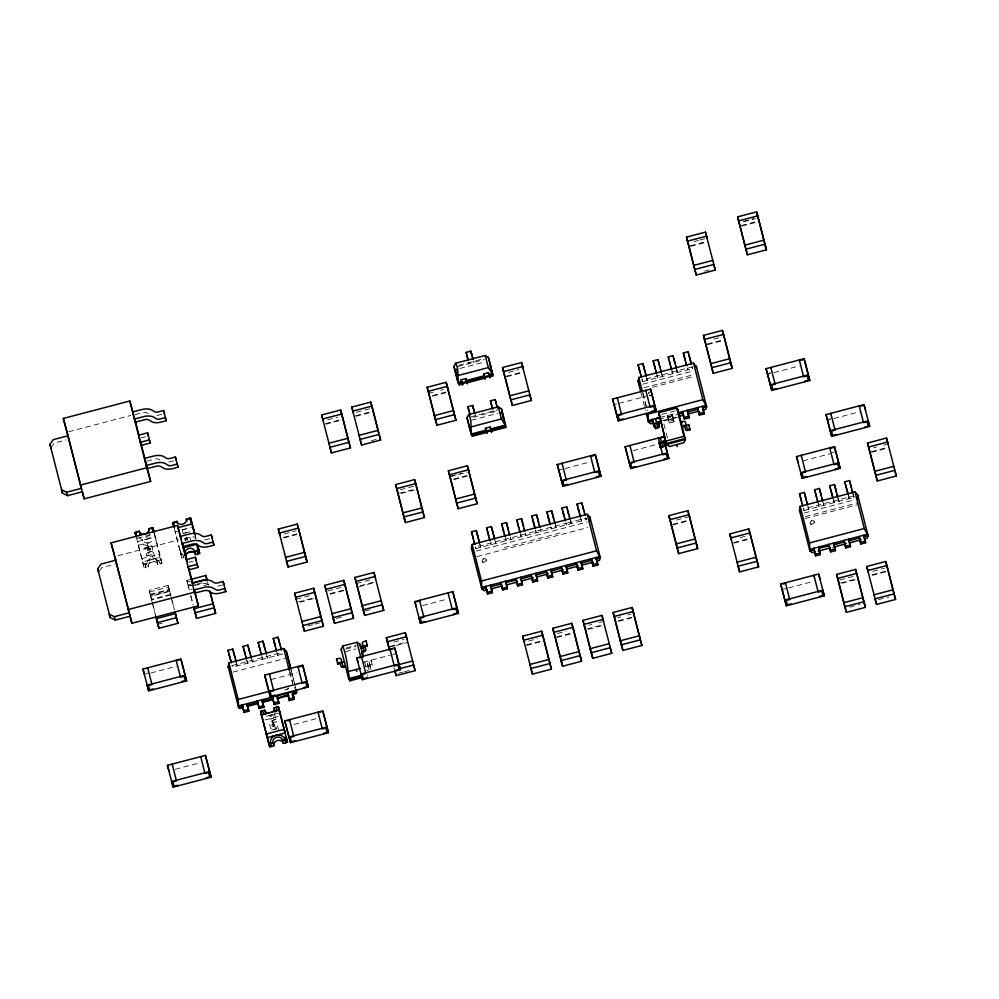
<?xml version="1.0" encoding="UTF-8"?>
<svg xmlns="http://www.w3.org/2000/svg" width="999" height="999" viewBox="0 0 999 999"><rect width="100%" height="100%" fill="white"/><g stroke="black" fill="none" stroke-linecap="round" stroke-linejoin="round"><path stroke-width="0.75" stroke-dasharray="5 3.75" d="M367.719 676.123L367.882 674.587M50.924 447.764L54.221 443.069L66.046 439.972M99.475 571.041L101.96 567.519L115.26 564.035M186.264 539.448L187.1 539.423M272.752 714.41L271.029 715.072A7.368 6.256 -15.8 0 1 269.131 715.359M368.331 670.204L366.845 670.616M367.332 667.182L367.657 667.082A3.072 1.623 -14.3 0 0 369.83 665.072L368.956 661.887L371.291 661.126L371.029 660.202L372.315 665.172L370.005 665.858L370.866 669.118A3.072 1.623 -14.3 0 1 370.841 669.342M743.581 221.303L753.808 218.619M743.668 221.691L755.356 218.631M741.508 225.487L756.118 221.653M741.683 226.111L756.293 222.278M693.993 241.571L698.376 240.422M699.837 240.035L705.681 238.499M690.384 245.754L704.994 241.92M690.559 246.366L705.169 242.545M68.681 431.73L130.719 415.459M135.077 414.647L142.545 412.687A4.883 2.572 -14.3 0 1 147.153 412.949L149.738 414.523M704.632 271.129L709.015 269.98M161.738 414.335L159.041 415.047A9.84 5.182 -14.3 0 1 154.658 415.634M140.996 437.899L145.467 436.725M458.953 365.209L483.966 358.641M457.817 366.508L484.228 359.578M459.815 368.506L484.415 362.05M146.903 461.151L154.37 459.19A4.883 2.572 -14.3 0 1 158.978 459.453L161.576 461.026M327.684 419.805L337.912 417.132M356.368 412.287L370.979 408.454M428.833 393.281L433.216 392.132M440.522 390.222L443.444 389.448M508.591 372.365L518.818 369.68M173.564 460.839L170.866 461.55A9.84 5.182 -14.3 0 1 168.207 462.05M325.537 423.613L341.608 419.393M355.681 415.696L370.292 411.875M432.53 395.554L445.679 392.095M506.443 376.161L522.514 371.953M325.711 424.225L340.322 420.404M355.856 416.321L370.467 412.487M432.704 396.166L447.315 392.345M506.618 376.785L522.689 372.565M713.873 339.073L721.178 337.163M707.329 344.018L723.401 339.81M707.504 344.643L723.576 340.434M371.391 440.696L377.235 439.16M470.616 416.933L497.914 409.777M473.251 417.245L495.804 411.326M471.428 420.242L497.477 413.411M642.569 381.655L692.782 368.481L692.344 366.92L642.132 380.095L642.569 381.655L642.12 379.882M642.906 384.128L693.518 370.854M643.831 387.749L694.442 374.475M652.534 387.3L694.13 376.398M614.148 404.67L616.52 404.046M618.905 403.421L645.891 396.341M137.175 538.361L152.41 534.365M768.693 373.339L771.066 372.714M767.682 374.263L770.054 373.651M773.925 372.627L799.425 365.946M177.834 531.043L175.162 531.743L181.056 554.57L180.307 551.96M182.28 529.87L191.483 527.46M183.179 533.416L186.164 532.704M138.474 545.242L156.281 540.571L155.27 536.962L137.462 541.633L143.369 564.46L161.164 559.79L160.414 557.18L142.607 561.85L143.369 564.46M185.065 533.029L192.495 531.081M146.816 555.956L152.16 554.557L146.816 555.956L144.743 547.814L151.86 545.941L153.159 551.061L147.827 552.459L148.214 553.97L153.546 552.572L155.295 559.452A7.368 6.256 -15.8 0 1 160.202 563.773L157.854 564.497A4.908 4.171 -15.8 0 0 152.048 561.6A4.908 4.171 -15.8 0 0 148.327 566.883L145.979 567.607L145.055 564.335L143.269 564.797L144.156 567.919L145.929 567.444M151.873 546.003L144.743 547.814M117.882 555.794L178.459 539.91M184.303 538.698L190.272 537.137A4.883 2.572 -14.3 0 1 194.88 537.387M147.889 549L149.675 548.538L150.062 550.049L148.277 550.524L147.877 548.938L149.675 548.538M185.564 539.06C190.097 538.286 183.591 538.498 185.951 540.571M661.738 414.41L675.586 410.776M659.852 417.507L674.999 413.536M147.827 552.459L153.159 551.061M667.682 416.733L672.464 415.584L672.827 416.708L668.081 417.957L667.682 416.733L668.081 417.932M658.828 419.443L676.947 414.697M209.465 538.786L206.768 539.485A9.84 5.182 -14.3 0 1 203.247 540.059M451.436 475.974L461.663 473.289M662.612 420.679L677.459 416.783M400.212 489.81L414.822 485.976M450.062 476.735L467.594 472.14M668.456 419.705C682.092 418.743 665.559 419.293 668.656 420.504M677.422 417.457L663.186 421.203L665.834 431.605M674.038 421.765L673.601 420.204L668.855 421.453L669.293 423.014L674.038 421.765L673.301 418.831M399.525 493.231L414.135 489.398M453.758 479.008L466.908 475.561M401.161 493.469L414.31 490.022M453.933 479.632L468.543 475.799M182.617 553.946L181.431 554.258L180.02 548.701M160.177 563.711L161.963 563.249L161.076 560.127L159.303 560.601L160.227 563.873M147.44 563.748L143.719 564.085L142.308 558.516L158.928 554.158L160.352 559.777L156.905 561.163A4.908 4.171 -15.8 0 0 151.136 558.366A4.908 4.171 -15.8 0 0 147.415 563.648L148.351 566.982M183.654 557.667L182.742 554.457L180.969 554.92L181.843 558.029L183.629 557.567A7.368 6.256 -15.8 0 1 183.466 555.931M284.328 533.903L296.016 530.831M188.724 562.337L193.207 561.163M283.641 537.312L296.79 533.866M283.816 537.937L296.965 534.49M558.878 470.117L562.437 469.18M565.122 468.481L589.11 462.187M632.966 450.686L656.955 444.393M151.973 601.498L149.126 590.322L168.119 585.339L171.828 599.263M189.298 590.197L186.825 580.444L189.748 579.67M149.563 591.957L168.556 586.975L169.793 591.333L150.799 596.316L149.126 590.322M187.25 582.067L190.172 581.306M150.162 594.368L169.156 589.385M150.337 594.992L169.331 590.009M188.024 585.102L190.946 584.34M169.705 590.946L150.712 595.928L152.835 604.245M191.321 585.277L188.399 586.038L189.435 590.084L192.357 589.323M195.792 584.515L188.486 586.425L186.825 580.444M197.253 584.128L206.019 581.83M828.621 419.255L830.993 418.631M194.643 585.601L202.11 583.641A4.883 2.572 -14.3 0 1 206.706 583.903L209.303 585.476A9.84 5.182 -14.3 0 0 209.852 585.764M827.609 420.192L829.982 419.568M833.853 418.544L859.34 411.863M203.871 585.626L208.254 584.477L208.429 585.102L207.48 581.443M222.652 584.939L218.606 586.001A9.84 5.182 -14.3 0 1 215.072 586.563M157.917 624.238L162.3 623.089M832.329 452.522L834.702 451.898M802.834 460.926L829.819 453.846M567.17 523.014L586.051 518.069L586.488 519.617L475.974 548.601L475.536 547.052L566.221 523.264L566.67 524.825M476.336 551.073L587.212 522.002M296.278 599.25L309.428 595.804M327.897 590.958L341.046 587.512M356.581 583.428L371.191 579.607M873.551 447.852L876.473 447.09M883.778 445.179L886.7 444.405M504.408 547.577L560.976 532.742M298.514 601.898L313.124 598.064M330.12 593.606L344.73 589.772M360.277 585.701L374.887 581.868M871.403 451.66L886.013 447.827M300.15 602.135L313.299 598.688M330.294 594.23L344.905 590.397M358.991 586.7L375.062 582.492M871.578 452.272L886.188 448.451M477.035 556.593L587.812 527.547M676.385 520.104L688.074 517.045M672.777 524.288L687.387 520.454M672.951 524.912L687.562 521.078M307.779 626.023L313.624 624.487M315.085 624.1L319.468 622.951M336.476 618.493L342.32 616.957M365.159 610.963L371.004 609.44M145.542 673.726L147.914 673.101M150.774 673.014L176.261 666.333M422.639 605.556L446.64 599.263M803.995 510.514L854.22 497.352L853.77 495.791L803.558 508.966L803.995 510.514L803.458 508.404M804.345 512.999L854.957 499.725M232.043 665.584L282.255 652.422M805.256 516.62L858.853 502.559M282.692 653.97L232.48 667.145L232.03 665.371M805.057 518.506L857.055 504.87M740.234 537.599L747.539 535.689M233.017 672.127L285.015 658.491M733.703 542.557L749.774 538.336M733.878 543.169L749.949 538.961M346.316 647.964L356.006 645.429M345.816 649.1L356.044 646.415M345.629 651.673L356.044 648.938M393.831 642.145L404.058 639.46M390.222 646.328L406.293 642.12M390.397 646.952L394.78 645.804M396.241 645.416L407.929 642.357M271.004 679.557L296.503 672.876M363.099 662.262L390.085 655.182M392.769 654.47L395.154 653.846M365.821 666.57L367.994 665.596L367.182 662.374A2.148 1.136 -14.3 0 1 368.943 660.739M832.267 547.952L834.64 547.327M398.626 673.239L403.009 672.09M404.47 671.715L410.314 670.179M528.683 641.021L537.45 638.723M557.38 633.503L566.146 631.193M588.985 625.212L591.908 624.437M599.213 622.527L602.135 621.753M617.682 617.682L620.604 616.92M627.909 614.997L630.831 614.235M526.535 644.817L542.607 640.609M556.68 636.912L571.291 633.079M586.838 629.008L601.448 625.174M618.456 620.716L633.066 616.883M526.71 645.441L541.321 641.608M556.855 637.537L571.465 633.703M588.473 629.245L601.623 625.799M618.631 621.341L633.241 617.507M266.571 716.246L272.802 714.61M274.588 714.148L278.596 713.099M264.985 720.004L278.846 716.433M273.501 719.817L275.874 719.193L271.378 721.453L270.717 718.868L273.701 718.144L272.739 714.347M273.751 720.828L271.378 721.453M276.411 728.771L271.066 730.169L276.411 728.771L275.999 727.185L270.654 728.583L269.368 723.526L276.498 721.665L278.571 729.819M782.242 589.585L785.801 588.661M788.498 587.949L812.487 581.655M272.49 724.6L274.275 724.138L274.663 725.649L272.877 726.111L272.477 724.537L274.275 724.138M839.722 579.994L855.793 575.786M872.789 571.316L884.477 568.256M294.118 724.45L316.608 718.556M840.496 583.029L855.107 579.195M872.102 574.737L886.712 570.904M842.132 583.266L855.281 579.82M872.277 575.362L886.887 571.528M175.275 769.317L199.263 763.024M849.762 607.155L859.989 604.47M878.458 599.625L888.685 596.94M183.204 533.478L182.23 529.682L184.066 529.408A7.368 6.256 -15.8 0 0 185.876 528.783M139.448 537.937A7.368 6.256 -15.8 0 0 142.62 539.472C142.77 548.651 144.68 543.031 146.741 545.729C155.956 540.859 141.109 545.666 144.543 539.56L146.366 539.298A7.368 6.256 -15.8 0 0 151.786 534.702M144.555 539.622L146.391 539.36M151.511 559.515L153.359 559.303L152.135 554.495M294.343 687.374L296.378 690.771M853.533 495.854L853.983 497.415L853.109 494.155M849.025 497.04L849.462 498.588M848.788 497.102L849.225 498.651L848.351 495.404M838.698 499.75L839.135 501.298M838.461 499.812L838.898 501.361L838.024 498.101M833.953 500.986L834.39 502.547M833.715 501.048L834.153 502.609L833.278 499.35M823.388 503.758L823.825 505.319L822.951 502.06M818.631 505.007L819.08 506.568L818.206 503.309M814.16 521.615A2.173 1.848 -15.8 0 1 811.4 523.988A2.173 1.848 -15.8 0 1 810.614 520.891A2.173 1.848 -15.8 0 1 814.16 521.615L814.335 522.24A2.173 1.848 -15.8 0 1 811.575 524.612A2.173 1.848 -15.8 0 1 810.788 521.515A2.173 1.848 -15.8 0 1 814.335 522.24M808.303 507.717L808.753 509.278L807.879 506.018M692.107 366.983L692.544 368.544L692.095 366.783M687.599 368.169L688.036 369.73M687.362 368.231L687.799 369.792L687.349 368.019M677.272 370.879L677.709 372.44M677.035 370.941L677.472 372.502L676.598 369.243M672.514 372.127L672.964 373.676M672.277 372.19L672.727 373.738L671.852 370.479M661.95 374.9L662.399 376.448L661.525 373.189M672.664 415.821L672.215 414.26L673.426 418.868M671.977 414.323L673.601 420.204M667.906 417.058L667.469 415.509L668.868 420.916M667.232 415.572L667.669 417.12M646.877 378.846L647.315 380.407L646.44 377.147M585.814 518.131L586.251 519.68L585.801 517.919M581.306 519.318L581.743 520.866M581.068 519.38L581.505 520.929L580.631 517.669M570.978 522.015L571.416 523.576M570.741 522.077L571.178 523.638L570.304 520.379M565.983 523.326L566.433 524.887L565.983 523.114M555.656 526.036L556.106 527.597L555.232 524.338M550.911 527.285L551.348 528.833L550.899 527.072M540.584 529.994L541.021 531.543L540.484 529.433M493.169 411.014L493.431 411.95L493.156 410.889M525.511 533.941L525.949 535.501L525.412 533.391M473.576 361.376L473.838 362.3L473.489 360.951M520.754 535.189L521.203 536.75L520.329 533.491M468.831 362.612L469.093 363.549L468.743 362.2M510.427 537.899L510.876 539.46L510.227 536.913M475.362 415.684L475.624 416.62L475.349 415.559M505.681 539.148L506.118 540.696L505.257 537.437M495.354 541.858L495.791 543.406L494.917 540.147M490.609 543.094L491.046 544.655L490.596 542.882M486.138 559.702A2.173 1.848 -15.8 0 1 483.379 562.075A2.173 1.848 -15.8 0 1 482.592 558.978A2.173 1.848 -15.8 0 1 486.138 559.702L486.313 560.327A2.173 1.848 -15.8 0 1 483.553 562.699A2.173 1.848 -15.8 0 1 482.767 559.602A2.173 1.848 -15.8 0 1 486.313 560.327M480.282 545.804L480.719 547.365L479.845 544.105M372.315 665.172L372.053 664.235L369.98 664.785A2.148 1.136 -14.3 0 0 368.206 666.42L369.043 669.38L367.182 662.374M277.497 653.658L277.947 655.219M267.17 656.368L267.62 657.929M266.933 656.43L267.382 657.991L266.733 655.444M262.425 657.617L262.862 659.178M251.86 660.389L252.297 661.937L251.423 658.691M247.115 661.638L247.552 663.186L246.678 659.927M236.788 664.335L237.225 665.896L236.351 662.637M182.23 529.682L184.078 529.47A7.368 6.256 -15.8 0 0 185.851 528.721M156.905 561.163L157.854 564.497M273.564 725.062L272.228 719.817M147.615 544.155L148.976 549.525M818.193 503.121L818.543 504.458M853.208 494.418L853.446 495.304M848.463 495.666L848.688 496.54M838.136 498.376L838.361 499.25M833.391 499.625L833.616 500.499M676.71 369.505L676.935 370.392M671.952 370.754L672.277 371.978M661.625 373.464L661.862 374.338M656.88 374.712L657.105 375.587M641.808 378.658L642.032 379.545M570.417 520.654L570.641 521.528M555.332 524.6L555.569 525.486M479.957 544.368L480.182 545.254M236.463 662.911L236.688 663.786M246.903 660.651L247.103 661.425M186.051 537.137L186.638 539.485M657.192 375.924L657.642 377.697L656.768 374.438M669.293 423.014L667.906 417.207M666.208 433.091L667.719 439.036M642.881 392.969L647.364 410.577M642.856 393.581L646.578 408.191M641.008 392.857L645.529 410.464M535.739 530.681L536.276 532.792L535.402 529.532M475.524 546.84L475.974 548.601M393.956 667.632L394.468 669.655M368.968 661.937L370.829 668.943M364.685 662L366.084 667.507M291.246 670.429L295.704 687.949L291.171 670.329M289.86 671.316L292.844 683.054M289.648 671.952L292.62 683.641M277.26 653.508L277.71 655.282L276.835 652.022M262.175 657.467L262.625 659.24L261.75 655.981M274.363 713.274L275.874 719.193M207.567 582.355L208.292 585.214M195.105 535.127L195.904 538.623M195.03 535.539L195.779 538.486M189.872 537.325L190.534 539.91M187.35 538.586L187.75 540.172M174.238 528.109L181.843 558.029M190.884 595.791L193.069 604.358M190.759 595.904L192.932 604.47M172.19 600.699L174.363 609.265M168.119 585.339L170.966 596.528M171.328 597.951L174.238 609.365M154.345 533.316L161.963 563.249M154.345 533.666L161.076 560.127M145.954 567.507L145.979 567.607A7.368 6.256 -15.8 0 1 151.536 559.577M136.538 537.986L144.156 567.919M153.197 605.681L155.732 615.671M152.335 602.934L155.607 615.771M672.652 415.959L672.827 416.683M673.226 418.531L673.613 419.667M288.574 687.911A2.173 1.848 -15.8 0 1 284.827 689.347M288.049 688.236A2.173 1.848 -15.8 0 1 287.225 688.935M650.699 395.791A2.173 1.848 -15.8 0 1 649.213 395.292M648.763 393.506A2.173 1.848 -15.8 0 1 649.362 392.644M650.524 395.167A2.173 1.848 -15.8 0 1 649.462 394.955M648.476 393.369A2.173 1.848 -15.8 0 1 649.188 392.02M274.375 714.285A4.908 4.171 -15.8 0 1 267.62 715.858M149.513 534.103A4.908 4.171 -15.8 0 1 142.345 537.087M185.477 540.784A1.761 1.486 -15.8 0 1 187.45 538.186L187.824 538.386A1.761 1.486 -15.8 0 1 188.386 539.385M148.514 549.438L149.463 549.512L148.514 549.438M273.102 724.974L274.026 725.162L273.152 724.862M272.203 724.3L271.978 724.65A1.761 1.486 -15.8 0 0 274.95 725.948L275.175 725.599A1.761 1.486 -15.8 0 0 272.203 724.3M170.567 594.368L151.573 599.35L151.748 599.962L170.742 594.992L170.567 594.368M150.137 548.264L149.763 548.064A1.761 1.486 -15.8 0 0 147.79 550.661L148.152 550.861A1.761 1.486 -15.8 0 0 150.137 548.264"/><path stroke-width="1.5" d="M242.732 707.617L239.76 708.403L238.649 707.579L238.212 699.475L228.921 662.924L283.704 648.563L286.351 651.348L290.871 668.968M487.125 589.959L484.128 590.746L481.905 589.11L481.468 581.006L472.177 544.455L587.262 514.273L589.909 517.057L590.209 521.216M653.696 423.014L650.724 423.788L648.501 422.152L648.064 414.048L702.846 399.675L706.668 406.893L705.694 409.378L702.722 410.152M815.134 551.885L812.162 552.659L809.939 551.023L809.502 542.919L800.199 506.368L854.982 491.995L857.629 494.78L857.929 498.938M361.763 677.684L349.862 680.806C347.502 669.992 347.215 657.117 342.732 646.041L356.98 642.307L360.164 644.33L361.201 648.301L362.437 647.976M489.735 376.885L492.632 376.123L492.794 374.588L488.411 357.48L485.227 355.457L455.556 363.236C459.865 369.917 456.381 378.484 459.34 384.852L463.686 383.716M491.221 431.281L505.694 427.485L501.473 408.841L498.289 406.818L468.618 414.597C472.927 421.266 469.443 429.845 472.402 436.213L486.875 432.417M677.697 409.215L685.426 439.473L683.853 442.732L669.605 446.478L666.433 444.455L658.865 412.662L676.723 407.979L677.971 410.152M242.07 705.019L242.507 706.568L238.649 707.579L228.184 666.595L228.921 662.924M486.363 588.673L486.014 587.637L481.905 589.11L471.441 548.126L472.177 544.455M640.696 391.483L638.036 381.168L638.773 377.497L693.556 363.137L696.64 367.47M813.586 548.389L814.035 549.949L809.939 551.023L799.462 510.039L800.199 506.368M461.663 381.755L458.104 382.679L453.983 366.508L455.556 363.236M362.038 676.123L348.888 679.57L341.171 649.313L342.732 646.041M486.001 430.157L471.166 434.041L467.045 417.869L468.618 414.597M62.462 493.156L49.95 444.343L53.247 439.647L68.032 435.776L81.406 488.349L66.621 492.22L61.501 489.735L62.462 493.156L67.595 495.641L82.368 491.77L84.166 498.851L150.649 481.418L140.459 441.383M130.107 616.221L115.322 620.092L110.202 617.607L97.69 568.793L100.986 564.098L115.759 560.214L131.905 623.289L198.376 605.856L194.231 589.547M274.438 735.963L276.149 735.239A7.368 6.256 -15.8 0 1 284.815 739.435L285.751 742.769L283.379 743.393A4.908 4.171 -15.8 0 0 277.585 740.496A4.908 4.171 -15.8 0 0 273.863 745.778L271.516 746.503L270.592 743.231A7.368 6.256 -15.8 0 1 272.789 736.987L272.602 736.226M663.124 436.763L662.799 436.863A3.072 1.623 -14.3 0 0 660.614 438.873L661.475 442.107L659.153 442.819L660.451 447.802L662.524 447.252A2.148 1.136 -14.3 0 0 664.298 445.616L663.486 442.395L665.659 441.421L665.396 440.484L663.823 440.909A3.072 1.623 -14.3 0 0 661.638 442.919L662.512 446.153L660.189 446.865M756.605 211.875L764.834 244.218L745.841 249.201L737.612 216.845L756.605 211.875L758.278 217.857M738.636 220.891L757.629 215.909L757.816 216.533M713.698 264.485L694.705 269.455L686.475 237.113L705.469 232.13L707.142 238.112M687.512 241.159L706.505 236.176L706.68 236.788M84.166 498.851L63.324 418.431L129.808 400.999L132.904 411.95M745.766 248.813L747.427 254.807L766.42 249.825L758.191 217.47M163.549 410.514L157.83 412.013A3.696 1.948 -14.3 0 1 154.87 411.838L151.461 409.84A11.026 5.807 -14.3 0 0 142.645 409.34L132.705 411.925L135.389 422.115L144.343 419.767A4.883 2.572 -14.3 0 1 148.951 420.03L151.548 421.603A9.84 5.182 -14.3 0 0 160.839 422.127L166.234 420.704L163.549 410.514L164.435 413.636M134.503 419.006L144.455 416.421A11.026 5.807 -14.3 0 1 153.259 416.908L156.668 418.918A3.696 1.948 -14.3 0 0 159.628 419.081L165.347 417.594L166.234 420.704M694.63 269.068L696.291 275.062L715.284 270.08L705.469 232.13M147.577 432.829L138.624 435.177L141.296 445.367L150.262 443.019L147.577 432.829L148.451 435.939M468.056 359.565L466.096 352.385L470.841 351.149L471.103 352.073M140.422 442.257L149.375 439.91L150.262 443.019M454.72 369.93L457.092 369.305M458.641 375.374L488.311 367.595L492.794 374.588L458.366 383.616L453.983 366.508M342.207 415.584L350.437 447.939L331.443 452.922L321.628 414.972L340.622 409.99L342.295 415.971M372.365 407.679L380.594 440.035L361.601 445.017L351.785 407.055L370.779 402.085L372.44 408.067M446.153 382.317L454.383 414.66L435.389 419.642L427.16 387.287L446.153 382.317L455.969 420.267L436.975 425.249L435.314 419.255M529.77 394.892L510.776 399.875L502.547 367.52L521.54 362.537L523.201 368.531M461.101 379.97L462.512 385.077L461.063 379.895L465.821 378.646L467.27 383.866L466.408 380.507L484.103 375.774M483.653 374.051L485.077 379.195L483.628 373.976L488.374 372.727L489.822 377.947L488.961 374.588L492.532 373.651L488.411 357.48M176.261 460.139L175.374 457.03L169.655 458.516A3.696 1.948 -14.3 0 1 166.696 458.354L163.287 456.343A11.026 5.807 -14.3 0 0 154.483 455.844L144.53 458.429L146.915 467.445M322.665 419.018L341.658 414.036M371.803 406.118L352.809 411.101L352.984 411.725M428.196 391.333L447.19 386.351M503.571 371.566L522.564 366.583L522.739 367.207M466.57 382.954L485.389 378.022M80.295 485.152L146.778 467.719L150.649 481.418M178.059 467.22L172.665 468.631A9.84 5.182 -14.3 0 1 163.374 468.106L160.777 466.533A4.883 2.572 -14.3 0 0 156.169 466.271L147.215 468.618L146.341 465.509L156.281 462.924A11.026 5.807 -14.3 0 1 165.085 463.424L168.494 465.422A3.696 1.948 -14.3 0 0 171.453 465.596L177.185 464.098L178.059 467.22L175.374 457.03M724.013 336.001L732.242 368.356L713.249 373.339L703.433 335.389L722.427 330.407L724.1 336.388M704.457 339.423L723.451 334.453L723.638 335.065M470.117 415.022L467.882 406.705L472.627 405.457L472.889 406.393M492.095 406.893L492.694 409.078L490.434 400.786L495.179 399.55L495.442 400.474M639.36 369.53L638.111 364.81L642.856 363.561L644.105 368.294M654.47 365.746L653.184 360.851L657.929 359.615L661.238 372.103L661.026 371.153M670.292 364.685L668.256 356.905L673.014 355.656L673.451 357.217M683.99 355.519L683.341 352.947L688.086 351.698L688.523 353.259M329.857 447.327L348.851 442.345L340.622 409.99M360.015 439.41L379.008 434.428L370.779 402.085M510.689 399.488L512.362 405.482L531.356 400.499L521.54 362.537M499.837 412.887L502.21 412.262M471.703 426.735L501.386 418.943L505.856 425.949L471.428 434.977L467.045 417.869M711.663 367.732L730.656 362.749L732.242 368.356M485.439 428.371L486.85 433.479L485.414 428.296L490.159 427.048L491.008 429.92M612.562 399.063L650.549 389.111L656.256 410.876L618.269 420.841L612.562 399.063L613.761 403.271M140.085 534.428L139.173 531.193L136.788 531.818L135.764 532.804L136.826 536.975M139.173 531.193L139.223 531.431A4.908 4.171 -15.8 0 0 144.493 534.203A4.908 4.171 -15.8 0 0 148.789 529.757L148.639 528.708L152.847 527.784L153.734 530.894M177.472 523.464L176.86 521.303L173.451 522.914L174.513 527.085M176.885 521.416L176.91 521.54A4.908 4.171 -15.8 0 0 182.18 524.313A4.908 4.171 -15.8 0 0 186.476 519.88L186.351 518.931L190.072 518.556L191.496 524.113L177.622 527.684M136.164 536.863L135.04 532.455L136.826 531.98M173.863 526.972L172.74 522.564L174.513 522.102M188.761 518.369L190.547 517.894L194.805 534.29M135.764 532.804L136.95 532.492M151.024 528.084L152.372 528.384L153.446 532.617M173.451 522.914L174.65 522.602M188.873 518.806L190.06 518.493M151.199 528.758L152.385 528.446M766.096 368.668L804.083 358.703L805.669 364.31L809.789 380.482L771.802 390.447L766.096 368.668L771.802 390.447M800.699 360.264L803.071 359.64M131.905 623.289L111.064 542.869L177.535 525.437L181.319 539.485M616.683 415.247L654.67 405.282L656.256 410.876M180.444 536.363L190.384 533.778A11.026 5.807 -14.3 0 1 199.201 534.278L202.597 536.288A3.696 1.948 -14.3 0 0 205.557 536.451L211.288 534.964L212.163 538.074M770.217 384.84L808.203 374.887L809.789 380.482M414.622 479.607L422.852 511.963L403.858 516.945L395.629 484.59L414.622 479.607L416.283 485.601M467.382 465.771L475.611 498.126L456.618 503.109L448.389 470.754L467.382 465.771L477.197 503.721L458.204 508.703L456.543 502.709M648.064 420.591L659.852 417.507M678.021 412.737L706.231 405.344M658.553 418.481L659.74 418.169L659.477 417.232L657.904 417.657A3.072 1.623 -14.3 0 0 655.731 419.667L656.593 422.902L654.27 423.613L655.569 428.583L657.642 428.047A2.148 1.136 -14.3 0 0 659.415 426.411L658.603 423.189L660.776 422.202L660.514 421.278L658.94 421.703A3.072 1.623 -14.3 0 0 656.755 423.713L657.617 426.935L655.294 427.659M678.458 414.298L682.991 413.111L683.441 414.872M688.673 416.258L683.928 417.507L684.365 419.056L689.11 417.807L687.724 412.013L698.064 409.153L697.627 407.604L699.437 415.109L704.195 413.861L702.809 408.054M396.653 488.636L415.646 483.653M449.425 474.8L468.419 469.817M213.961 545.154L213.087 542.045L207.355 543.531A3.696 1.948 -14.3 0 1 204.395 543.369L200.999 541.358A11.026 5.807 -14.3 0 0 192.183 540.859L182.243 543.444L183.117 546.553L192.07 544.205A4.883 2.572 -14.3 0 1 196.678 544.467L199.276 546.041A9.84 5.182 -14.3 0 0 208.566 546.565L213.961 545.154L211.288 534.964M678.945 416.396L683.403 415.222M687.861 414.048L698.264 411.326M182.767 547.914L196.628 544.343L198.052 549.9L196.84 550.149L197.914 553.995L195.542 554.607L194.618 551.373A4.908 4.171 -15.8 0 0 188.823 548.476A4.908 4.171 -15.8 0 0 185.102 553.771L186.039 557.105M682.367 422.477L681.181 422.789L680.918 421.853L682.492 421.453A3.072 1.623 -14.3 0 1 685.426 422.127L686.363 425.299L688.761 424.812L689.035 425.736M186.988 553.009L192.919 551.46M298.863 529.682L307.093 562.037L288.099 567.007L278.284 529.058L297.277 524.075L298.938 530.069M197.914 553.995L199.65 553.359L198.776 550.249L194.618 551.373M279.308 533.104L298.301 528.121L298.476 528.746M186.351 559.627L195.305 557.267L196.191 560.389M557.292 464.523L595.279 454.557L596.865 460.152L600.973 476.336L562.986 486.288L557.292 464.523L562.986 486.288M664.71 442.357L668.818 458.541L630.831 468.506L625.137 446.728L664.36 436.438L664.635 437.375L663.448 437.687M690.059 429.782L687.986 430.332A2.148 1.136 -14.3 0 1 685.601 429.782L684.677 426.685L682.205 426.835L681.942 425.899L683.528 425.499A3.072 1.623 -14.3 0 1 686.463 426.161L687.387 429.333L689.797 428.858L690.059 429.782L688.761 424.812M591.895 456.106L594.268 455.494M666.083 441.021L683.94 436.338L685.426 439.473L666.433 444.455L658.865 412.662M666.171 443.519L685.164 438.536M197.989 567.457L189.036 569.805L188.149 566.695L197.115 564.348L197.989 567.457L195.305 557.267M561.401 480.694L599.388 470.729L600.973 476.336M629.245 462.899L667.232 452.934L668.818 458.541M403.771 516.558L405.444 522.539L424.438 517.557L416.208 485.214M191.209 579.295L205.819 575.461L207.068 579.994M864.01 404.62L869.704 426.398L831.717 436.363L826.023 414.585L864.01 404.62L865.596 410.227M860.626 406.181L862.999 405.557M192.27 582.879L202.21 580.294A11.026 5.807 -14.3 0 1 211.026 580.794L214.435 582.792A3.696 1.948 -14.3 0 0 217.382 582.966L223.114 581.468L224.001 584.577M193.694 582.954L206.843 579.507L207.018 580.119L205.819 575.461M286.513 561.413L305.507 556.431L307.093 562.037M128.034 609.602L194.505 592.17L177.535 525.437M194.955 593.069L203.908 590.721A4.883 2.572 -14.3 0 1 208.516 590.971L211.101 592.544A9.84 5.182 -14.3 0 0 220.404 593.069L225.799 591.658L223.114 581.468M110.202 617.607L109.228 614.185L114.361 616.67L129.133 612.787M830.132 430.756L868.119 420.804L869.704 426.398M473.538 539.56L471.516 531.768L476.261 530.519L476.698 532.08M487.874 532.692L486.588 527.809L491.333 526.573L491.77 528.121M502.909 528.583L501.66 523.863L506.406 522.614L506.855 524.175M518.768 527.697L516.733 519.905L521.49 518.656L521.928 520.217M535.114 528.446L531.818 515.959L536.563 514.71L538.586 522.489M548.139 516.72L546.89 512L551.635 510.751L553.671 518.543M563.548 514.185L561.962 508.041L566.72 506.805L567.157 508.354M578.633 510.239L577.047 504.095L581.793 502.847L582.23 504.408M175.325 613.648L176.348 617.694L157.355 622.677L156.331 618.631L175.325 613.648L175.499 614.273M194.967 612.399L196.628 618.393L215.622 613.411L214.048 607.804L195.055 612.787L194.018 608.753L213.012 603.771L213.187 604.383M802.197 478.346L796.49 456.568L834.477 446.603L840.184 468.381L802.197 478.346L800.611 472.752L838.598 462.787L840.184 468.381M831.093 448.164L833.466 447.54M157.28 622.29L158.941 628.271L177.934 623.301L175.087 612.112M315.197 593.881L323.414 626.236L304.42 631.218L294.618 593.256L313.611 588.274L315.272 594.268M345.342 585.976L353.571 618.319L334.578 623.301L324.762 585.352L343.756 580.369L345.429 586.363M363.062 609.402L364.735 615.396L383.728 610.414L382.142 604.82L363.149 609.802L354.92 577.447L373.913 572.464L375.574 578.446M894.729 470.392L875.736 475.362L867.507 443.019L886.5 438.037L888.161 444.018M314.635 592.32L295.642 597.302L295.816 597.926M355.944 581.493L374.937 576.51L375.112 577.135M868.531 447.065L887.524 442.082M687.874 510.664L696.103 543.019L677.11 548.001L668.88 515.646L687.874 510.664L689.535 516.658M688.898 514.71L669.904 519.692L670.079 520.317L669.305 517.282M800.998 499.188L799.537 493.681L804.282 492.432L805.531 497.152M815.958 494.955L814.622 489.722L819.367 488.474L820.816 493.993M830.981 490.659L829.694 485.776L834.44 484.527L834.877 486.076M846.053 486.7L844.767 481.818L849.512 480.569L849.962 482.13M302.847 625.611L321.84 620.629L313.611 588.274M148.639 690.833L142.944 669.055L180.931 659.09L186.626 680.868L148.639 690.833L147.053 685.227L185.04 675.274L186.626 680.868M178.734 660.339L176.186 660.339L180.469 677.135L184.028 676.198L185.265 680.556L181.706 681.493L181.88 682.117M481.468 581.006L596.553 550.824L600.374 558.041L599.4 560.514L596.403 561.301M229.258 655.032L228.022 650.299L232.767 649.063L233.204 650.611M244.256 650.761L243.094 646.353L247.839 645.104L248.276 646.665M259.453 647.277L258.167 642.394L262.912 641.146L266.371 654.07M274.488 643.169L273.239 638.436L277.997 637.2L279.245 641.92M420.504 623.364L414.81 601.585L452.797 591.633L458.491 613.398L420.504 623.364L418.918 617.769L456.905 607.804L458.491 613.398M416.171 601.898L418.544 601.273M875.648 474.975L877.322 480.969L896.315 475.986L886.5 438.037M481.468 587.549L599.937 556.48M520.904 578.883L531.456 576.111L531.031 574.562L532.417 579.982M537.599 580.819L537.15 579.258L532.405 580.506L532.842 582.067L537.599 580.819L536.063 574.9L546.54 572.165L546.103 570.604L547.489 576.023L547.09 574.812M551.061 570.978L561.613 568.206L561.176 566.645L561.725 568.818M566.146 567.02L576.698 564.248L577.434 567.694M592.544 563.349L591.77 560.302L581.443 563.011L581.006 561.45L582.392 566.87M490.984 586.725L490.546 585.177L491.52 588.823L502.097 586.038M506.618 585.426L507.005 586.613L506.593 584.865L517.057 582.117M521.553 580.931L533.528 577.797M536.525 577.01L548.501 573.863M551.498 573.089L563.473 569.942M566.458 569.155L578.433 566.021M581.43 565.234L593.406 562.087M487.175 592.37L491.92 591.121L492.37 592.682L487.612 593.918L485.564 586.475M502.247 588.411L507.005 587.162L507.442 588.723L502.697 589.972L501.311 584.165M582.817 568.955L582.38 567.395L577.634 568.643L578.071 570.204L582.817 568.955L582.005 565.696L582.38 566.845M522.514 584.765L522.077 583.216L517.332 584.465L517.769 586.013L522.514 584.765L521.091 579.308M552.672 576.86L552.235 575.312L547.477 576.548L547.927 578.109L552.672 576.86L550.849 569.355L551.46 571.803L551.061 570.579M567.744 572.914L567.307 571.353L562.562 572.602L562.999 574.15L567.744 572.914L565.921 565.409L566.371 566.957M597.902 564.997L597.464 563.448L592.707 564.685L593.156 566.246L597.902 564.997L596.803 560.876M750.386 534.527L758.616 566.883L739.622 571.865L729.807 533.916L748.8 528.933L750.461 534.927M730.831 537.962L749.824 532.979L750.012 533.603M677.022 547.614L678.696 553.608L697.689 548.626L689.46 516.271M366.408 641.92L366.146 640.983L364.061 641.533A2.148 1.136 -14.3 0 0 362.3 643.169L363.112 646.378L360.926 647.364L361.201 648.301M389.535 650.299L386.326 637.687L405.319 632.704L406.98 638.698M367.432 645.966L365.122 646.653L365.971 649.912A3.072 1.623 -14.3 0 1 363.798 651.922L362.225 652.347L361.963 651.41L364.136 650.424L363.324 647.215A2.148 1.136 -14.3 0 1 365.097 645.579L367.17 645.029L367.432 645.966L366.146 640.983M406.343 636.75L387.35 641.733L387.525 642.357M264.673 675.199L302.66 665.247L304.245 670.841L308.366 687.012L270.379 696.977L264.673 675.199L270.379 696.977M299.275 666.795L301.648 666.171M340.197 663.461L337.824 663.973L336.526 659.003L338.611 658.453A2.148 1.136 -14.3 0 1 340.996 658.99L341.92 662.1L344.38 661.95L344.643 662.886M362.462 679.682L356.768 657.904L394.755 647.939L400.449 669.717L362.462 679.682L360.876 674.075L398.863 664.11L400.449 669.717M359.315 657.904L361.688 657.28M392.557 649.188L389.997 649.188L394.293 665.983L397.852 665.047L399.088 669.405L395.529 670.341L395.704 670.966M809.502 542.919L864.285 528.546L868.106 535.764L867.12 538.249L864.147 539.023M738.036 566.271L757.03 561.288L748.8 528.933M809.49 549.462L867.656 534.215M238.212 699.475L306.78 681.418L308.366 687.012M349.163 671.328L360.564 668.331M818.78 548.701C821.016 547.19 830.531 545.704 829.332 546.078M845.166 545.417L844.417 541.982L833.853 544.742L833.416 543.194M860.451 541.895L859.49 538.024L849.162 540.734L848.725 539.173L850.549 546.678L845.803 547.927L845.354 546.366L850.112 545.129L850.549 546.678M818.094 551.098L829.982 547.989L830.294 549.8L829.894 548.576M834.44 546.815L846.328 543.693M849.3 542.919L861.175 539.81M865.621 542.732L865.184 541.171L860.439 542.42L860.876 543.968L865.621 542.732L864.884 539.797M238.212 706.031L296.378 690.771L296.328 693.568L291.858 694.742M397.902 664.847L412.512 661.013L412.687 661.638M820.391 554.582L819.954 553.034L815.209 554.283L815.646 555.831L820.391 554.582L818.581 547.077L819.967 552.509M835.476 550.636L835.027 549.075L830.281 550.324L830.718 551.885L835.476 550.636L833.653 543.131L834.09 544.68M247.252 705.331L257.58 702.622L257.143 701.061M262.737 702.197L262.412 701.348L272.902 698.601L272.452 697.04L273.339 700.361M277.759 697.964L287.974 694.642L287.537 693.094L288.923 698.513L288.586 697.564M348.626 678.633L361.775 675.187M247.203 706.455L257.617 703.721M262.088 702.547L272.502 699.812M276.973 698.638L288.886 695.516M543.206 636.8L551.436 669.155L532.442 674.138L522.639 636.176L541.633 631.206L543.294 637.187M573.364 628.895L581.593 661.251L562.599 666.233L552.784 628.271L571.778 623.289L573.451 629.283M610.164 647.739L591.171 652.722L582.941 620.367L601.935 615.384L603.596 621.378M632.08 607.479L640.309 639.835L621.316 644.817L613.086 612.462L632.08 607.479L641.895 645.429L622.901 650.411L621.241 644.417M398.938 668.893L413.549 665.059M294.106 699.35L293.656 697.789L288.911 699.038L289.348 700.599L294.106 699.35L293.331 696.328M248.876 711.213L248.426 709.652L243.681 710.901L244.118 712.462L248.876 711.213L247.44 705.744M263.948 707.255L263.511 705.706L258.753 706.942L259.203 708.503L263.948 707.255L262.512 701.798M279.021 703.308L278.584 701.748L273.838 702.996L274.275 704.545L279.021 703.308L277.21 695.804L277.647 697.352M542.657 635.239L523.663 640.222L523.838 640.846M572.814 627.335L553.821 632.317L553.995 632.941L553.221 629.907M583.965 624.412L602.959 619.43L603.134 620.054M614.123 616.508L633.116 611.525M265.534 714.622A7.368 6.256 -15.8 0 1 262.362 710.876L264.71 710.089L265.622 713.323M271.541 712.599A4.908 4.171 -15.8 0 0 274.238 707.841L276.573 707.042A7.368 6.256 -15.8 0 1 275.612 711.975M396.141 675.636L394.93 670.978L396.141 675.636L415.134 670.666L405.319 632.704M271.466 746.34L269.693 746.815L268.806 743.693L260.577 711.35L262.312 710.714M279.27 709.789L278.384 706.68L276.561 706.98M279.932 712.737L279.171 710.139L261.363 714.809L262.125 717.407M818.643 574.025L824.35 595.804L786.363 605.769L780.656 583.99L818.643 574.025L820.229 579.632M783.216 583.99L785.589 583.366L785.414 582.742L789.697 599.537L786.138 600.474L787.374 604.832L790.933 603.896L791.108 604.52M844.742 606.356L846.403 612.337L865.396 607.367L863.81 601.76L844.817 606.743L836.588 574.388L855.581 569.405L857.254 575.399M887.324 567.107L895.554 599.45L876.56 604.432L866.745 566.483L885.738 561.5L887.399 567.494M284.777 720.878L322.764 710.926L324.35 716.52L328.471 732.704L290.484 742.657L284.777 720.878L290.484 742.657M287.325 720.878L289.71 720.267M320.567 712.162L318.019 712.162L322.315 728.97L325.874 728.034L327.098 732.392L323.539 733.316L323.713 733.94M837.624 578.433L856.618 573.451L856.792 574.075M867.769 570.529L886.762 565.546M284.066 729.345L266.258 734.015L267.257 737.637L285.065 732.966L279.171 710.139M784.777 600.162L822.764 590.209L824.35 595.804M530.869 668.531L549.862 663.548L541.633 631.206M561.013 660.626L580.007 655.644L571.778 623.289M173.139 787.125L167.432 765.359L205.419 755.394L211.126 777.172L173.139 787.125L171.553 781.53L209.54 771.565L211.126 777.172M288.898 737.062L326.885 727.097L328.471 732.704M591.083 652.335L592.757 658.316L611.75 653.334L601.935 615.384M268.806 743.693L272.964 742.644L273.888 745.878M283.379 743.393L282.467 740.159L286.613 739.023L287.5 742.145L285.714 742.607M271.353 745.903L270.167 746.216M285.377 736.288L286.788 741.857L285.751 742.769M874.974 598.838L893.968 593.856L885.738 561.5M639.934 384.902L638.036 381.168M473.339 551.86L471.441 548.126M687.512 411.526L687.849 412.475M682.754 412.774L683.154 413.998L682.767 412.862M596.291 558.716L596.69 559.939L596.303 558.816M277.41 697.027L277.809 698.239L277.422 697.115M272.665 698.264L273.064 699.487L272.889 698.751M865.184 540.621L864.797 539.423L865.196 540.646M815.009 553.334L814.822 552.534L815.221 553.746M577.647 568.094L577.247 566.895L577.647 568.119M537.15 578.708L536.763 577.509L537.162 578.733M491.933 590.596L491.595 589.647M487.175 591.808L486.788 590.621L487.187 591.845M340.234 663.486L341.159 666.658A3.072 1.623 -14.3 0 0 344.093 667.332L345.679 666.932L345.404 665.996L342.944 666.146L342.02 663.036A2.148 1.136 -14.3 0 0 339.635 662.499L337.562 663.036L337.824 663.973M834.64 547.327L835.039 548.551L834.54 546.453M597.077 561.7L597.464 562.924L596.366 559.09M592.32 562.949L592.719 564.16L592.345 563.061M562.175 570.854L562.574 572.077L562.062 569.967M551.848 573.563L552.247 574.787L551.86 573.676M501.873 586.663L502.26 587.887L500.874 582.467L501.311 584.015M273.451 701.248L273.851 702.472L272.677 698.363M860.414 541.795L860.064 540.709L860.239 541.47M819.929 552.41L819.567 551.286L819.754 552.085M582.38 567.395L581.218 562.699L581.605 563.898M536.063 574.9L536.376 575.749M532.38 579.882L532.03 578.796L532.205 579.557M259.203 708.503L257.592 702.222L257.992 703.446M262.725 702.172L262.412 701.348M489.348 376.086L488.961 374.588M198.114 547.29L198.863 549.9M490.634 428.846L491.608 432.267L490.746 428.908L505.594 425.012L501.473 408.841M466.296 380.444L466.783 382.005M893.88 466.97L893.705 466.346L874.712 471.328L874.887 471.94M894.642 469.992L896.315 475.986M864.959 427.647L864.784 427.023L868.343 426.086L867.107 421.728L863.548 422.664L859.265 405.869M867.507 443.019L869.167 449.001M893.118 590.434L892.944 589.81L873.95 594.792L874.125 595.416M893.893 593.468L895.554 599.45M830.943 413.961L830.768 413.336L835.064 430.144L831.505 431.068L832.729 435.427L836.288 434.49L836.475 435.114M826.023 414.585L831.717 436.363M844.767 481.818L845.204 483.379M859.49 538.024L859.053 536.463L859.577 538.536M866.745 566.483L868.406 572.477M874.899 598.451L876.56 604.432M835.439 469.63L835.264 469.006L838.823 468.069L837.587 463.711L834.028 464.647L829.732 447.852M805.032 381.73L804.857 381.106L808.416 380.169L807.192 375.811L803.621 376.748L799.337 359.952M763.985 240.796L763.81 240.172L744.817 245.155L744.992 245.779M764.759 243.831L766.42 249.825M862.961 598.339L862.786 597.714L843.793 602.697L843.968 603.321M863.735 601.373L864.972 605.731M829.694 485.776L830.132 487.325M844.417 541.982L843.98 540.422L844.505 542.494M737.612 216.845L747.427 254.807M738.049 218.481L739.285 222.839M814.622 489.722L815.059 491.283M829.345 545.929L828.908 544.38L829.794 547.702M828.671 544.443L829.869 548.014M836.588 574.388L838.261 580.382M801.423 455.944L801.248 455.319L805.531 472.127L801.972 473.051L803.208 477.41L806.767 476.473L806.942 477.097M796.49 456.568L798.076 462.175M771.016 368.044L770.841 367.42L775.137 384.215L771.578 385.152L772.801 389.51L776.373 388.574L776.548 389.198M799.537 493.681L799.974 495.229M814.272 549.887L813.823 548.326L814.722 551.648M799.462 510.039L799.899 511.588M814.073 575.899L813.898 575.274L818.193 592.07L821.752 591.133L822.989 595.491L819.417 596.428L819.592 597.052M712.849 261.064L712.674 260.439L693.681 265.422L693.855 266.034M713.623 264.086L715.284 270.08M729.807 359.328L729.632 358.716L710.639 363.698L710.813 364.31M730.581 362.362L731.805 366.72M686.475 237.113L687.674 241.308M686.912 238.736L688.149 243.094M780.656 583.99L786.363 605.769M703.433 335.389L705.107 341.371M756.181 557.867L756.006 557.242L737.012 562.225L737.187 562.849M756.955 560.901L758.616 566.883M704.195 413.861L703.746 412.3L699 413.549L699.437 415.109M683.341 352.947L684.59 357.679M729.807 533.916L731.393 539.51M730.244 535.551L731.468 539.897M737.961 565.871L739.622 571.865M687.737 411.863L687.3 410.314L689.11 417.807M668.256 356.905L668.706 358.454M682.991 413.111L682.542 411.551L683.091 413.723M653.184 360.851L653.621 362.412M695.242 539.597L695.067 538.973L676.073 543.956L676.248 544.58M696.016 542.632L697.689 548.626M658.703 414.198L658.978 415.134M658.965 425.724L657.866 421.59M645.978 390.971L645.804 390.347L650.099 407.155L653.658 406.218L654.894 410.577L651.323 411.501L651.51 412.125M638.111 364.81L638.548 366.371M654.27 423.613L655.569 428.583M658.553 438.636L658.366 438.012L662.662 454.807L666.221 453.871L667.457 458.229L663.898 459.165L664.073 459.79M659.153 442.819L660.451 447.802M652.834 421.016L652.397 419.455L653.783 424.887L653.446 423.938M652.16 419.518L652.597 421.079L648.501 422.152L646.203 413.299M653.771 425.412L654.22 426.96L652.784 421.503M668.88 515.646L670.541 521.64M623.014 419.605L622.839 418.981L619.28 419.905L618.044 415.559L621.603 414.622L617.32 397.827M630.057 446.103L629.882 445.479L634.178 462.275L630.606 463.211L631.843 467.569L635.401 466.633L635.576 467.257M625.137 446.728L630.831 468.506M596.228 477.572L596.053 476.96L599.612 476.024L598.376 471.665L594.817 472.602L590.534 455.794M632.517 609.115L633.753 613.473M639.46 636.413L639.285 635.789L620.292 640.771L620.466 641.395M640.234 639.447L641.895 645.429M613.086 612.462L614.76 618.443M615.534 621.478L615.709 622.102L614.672 618.056M577.047 504.095L577.484 505.644M591.77 560.302L591.333 558.741L593.156 566.246M562.212 463.898L562.037 463.274L566.333 480.069L562.774 481.006L563.998 485.364L567.557 484.428L567.744 485.052M609.303 644.318L609.128 643.693L590.134 648.676L590.309 649.3M610.077 647.352L611.75 653.334M528.921 391.471L528.746 390.846L509.752 395.829L509.927 396.453M529.682 394.505L531.356 400.499M561.962 508.041L562.412 509.602M576.698 564.248L576.248 562.699L578.071 570.204M582.941 620.367L584.602 626.361M546.89 512L547.327 513.561M502.547 367.52L512.362 405.482M502.984 369.155L503.746 372.19M579.158 652.222L578.983 651.598L559.989 656.58L560.164 657.205M579.932 655.257L581.593 661.251M531.818 515.959L532.255 517.507M484.315 376.723L484.577 377.659L489.323 376.411L488.386 372.777M490.434 400.786L490.696 401.723M552.784 628.271L554.457 634.265M560.938 660.239L562.162 664.597M516.733 519.905L517.182 521.466M466.096 352.385L466.358 353.321M486.101 431.044L486.363 431.98L491.108 430.731L490.172 427.097M549 660.127L548.826 659.515L529.832 664.485L530.007 665.109M549.775 663.161L551.436 669.155M474.95 414.086L473.426 408.516L473.838 410.089M461.75 382.642L462.025 383.579L466.77 382.33L465.821 378.696M501.66 523.863L502.097 525.412M467.882 406.705L468.144 407.642M522.639 636.176L524.3 642.17M530.781 668.144L532.442 674.138M506.068 582.779L505.619 581.218L506.593 584.865M505.382 581.281L506.231 583.666L505.831 582.442L516.383 580.069L515.946 578.508L516.845 581.83M446.59 383.941L447.827 388.299M453.534 411.238L453.359 410.614L434.365 415.596L434.54 416.221M486.588 527.809L487.025 529.37M454.308 414.273L455.969 420.267M500.636 582.529L501.073 584.078L490.746 586.788L490.309 585.239M467.819 467.407L469.055 471.765M474.762 494.705L474.587 494.08L455.594 499.063L455.769 499.687M475.536 497.739L477.197 503.721M471.516 531.768L472.802 536.65M486.238 587.974L485.801 586.413L487.012 591.033M427.16 387.287L428.833 393.281M448.389 470.754L450.062 476.735M453.746 614.647L453.571 614.023L457.13 613.099L455.906 608.741L452.335 609.665L448.052 592.869M422.003 508.541L421.815 507.917L402.822 512.899L403.009 513.523M422.764 511.575L424.438 517.557M395.629 484.59L397.29 490.584M378.159 431.006L377.984 430.394L358.991 435.364L359.165 435.989M378.921 434.041L380.594 440.035M419.73 600.961L419.555 600.349L423.851 617.145L420.292 618.081L421.516 622.427L425.087 621.503L425.262 622.115M414.81 601.585L416.396 607.192M351.785 407.055L353.446 413.049M359.927 439.023L361.601 445.017M413.461 664.672L415.134 670.666M348.002 438.923L347.827 438.299L328.833 443.281L329.008 443.906M348.776 441.945L350.437 447.939M381.281 601.398L381.106 600.774L362.113 605.756L362.287 606.381M382.055 604.432L383.291 608.778M386.326 637.687L387.987 643.681M321.628 414.972L323.301 420.954M329.782 446.928L331.443 452.922M354.92 577.447L356.581 583.428M344.967 585.039L344.792 584.415L325.799 589.398L325.974 590.022M351.136 609.303L350.961 608.678L331.968 613.661L332.143 614.285M351.91 612.337L353.571 618.319M367.207 678.433L367.033 677.809L363.474 678.746L362.237 674.387L365.809 673.451L361.513 656.655M356.768 657.904L357.954 662.1M324.762 585.352L326.436 591.346M332.917 617.32L334.141 621.665M334.578 623.301L332.992 617.707L351.985 612.724L343.756 580.369M341.171 649.313L341.433 650.249M336.526 659.003L336.8 659.927M304.658 553.009L304.483 552.385L285.489 557.367L285.664 557.991M305.419 556.043L306.656 560.402M320.979 617.207L320.804 616.583L301.81 621.565L301.985 622.19M321.753 620.242L323.414 626.236M278.284 529.058L279.945 535.052M286.426 561.026L288.099 567.007M294.618 593.256L296.278 599.25M302.759 625.224L304.42 631.218M298.089 667.107L297.914 666.483L302.21 683.279L305.769 682.354L306.993 686.713L303.434 687.637L303.609 688.261M273.239 638.436L273.689 639.997M295.229 741.42L295.055 740.796L291.496 741.733L290.259 737.374L293.818 736.438L289.523 719.642M269.605 674.575L269.418 673.963L273.714 690.759L270.155 691.695L271.391 696.041L274.95 695.117L275.125 695.729M258.167 642.394L258.604 643.955M274.163 707.604L274.775 709.765M243.094 646.353L243.531 647.901M260.577 711.35L269.693 746.815M257.817 702.559L257.38 700.998L258.266 704.32M225.799 591.658L224.912 588.548L219.193 590.034A3.696 1.948 -14.3 0 1 216.234 589.872L212.824 587.862A11.026 5.807 -14.3 0 0 204.008 587.362L194.068 589.947L198.376 605.856M228.022 650.299L228.459 651.86M242.745 706.505L242.307 704.957L243.269 708.603M213.961 607.417L215.197 611.775M186.351 518.931L186.938 520.979M228.184 666.595L228.621 668.156M172.74 522.564L173.614 525.674M176.274 617.307L177.934 623.301M148.639 528.708L149.251 530.869M206.368 778.408L206.194 777.796L209.765 776.86L208.529 772.502L204.97 773.438L200.674 756.643M135.04 532.455L135.926 535.564M147.864 668.431L147.69 667.807L151.985 684.602L148.426 685.539L149.65 689.897L153.209 688.96L153.396 689.585M111.064 542.869L114.548 555.194M172.365 764.735L172.19 764.11L176.473 780.906L172.914 781.842L174.151 786.201L177.71 785.264L177.884 785.888M142.944 669.055L144.53 674.65M167.432 765.359L169.018 770.953M63.324 418.431L68.282 436.363M114.361 616.67L115.322 620.092M97.69 568.793L98.651 572.215M66.621 492.22L67.595 495.641M49.95 444.343L50.924 447.764M496.391 404.17L495.629 401.311M496.84 405.644L497.24 407.08M491.633 405.419L491.196 403.683M472.052 355.769L471.565 353.883L473.002 359.178M472.502 357.242L473.002 359.053M468.194 360.164L466.595 354.395M474.288 411.563L474.687 412.999M469.542 412.799L470.029 414.61M469.08 411.338L468.381 408.716M192.969 527.072L193.968 530.694M852.184 490.521L852.372 491.246M851.548 488.361L851.223 487.162M837.1 494.48L837.749 497.015L837.412 495.616M836.463 492.307L836.138 491.108M821.39 496.266L820.691 493.518M822.027 498.426L822.664 500.974M816.645 497.514L815.946 494.767M817.282 499.675L817.706 501.261M806.318 500.224L805.506 497.202M806.955 502.385L807.617 504.895L805.781 498.089M801.56 501.461L800.873 498.726M802.209 503.621L802.397 504.345M686.001 362.899L686.201 363.624M685.364 360.739L684.09 355.919M675.037 363.449L674.337 360.701M675.674 365.609L676.348 368.119M670.928 366.858L671.116 367.57M659.964 367.395L659.265 364.66M660.601 369.555L660.789 370.279M655.207 368.643L654.52 365.896M655.844 370.804L656.518 373.314M645.516 373.514L645.716 374.238M644.879 371.353L644.193 368.606M640.134 372.602L639.435 369.855M640.771 374.762L641.445 377.272M583.816 510.639L581.793 502.847M584.452 512.799L584.652 513.511M579.07 511.875L578.371 509.14M579.707 514.035L579.907 514.76M568.743 514.585L567.469 509.777M569.38 516.745L569.58 517.47M564.635 517.994L564.822 518.718M563.998 515.834L563.299 513.086M554.308 520.704L554.495 521.428M539.223 524.662L539.423 525.374M524.15 528.608L524.35 529.333M523.513 526.448L522.814 523.701M519.405 529.857L519.967 532.092M509.078 532.567L509.265 533.279M508.441 530.407L507.742 527.659M503.683 531.643L503.034 529.058M504.333 533.803L504.52 534.527M494.667 539.023L491.333 526.573M488.611 535.601L487.35 530.794M489.248 537.762L489.448 538.486M474.175 541.72L474.375 542.432M280.02 644.979L277.997 637.2M280.657 647.14L281.343 649.85M275.911 648.388L276.573 650.898M275.274 646.228L274.575 643.481M264.947 648.938L262.912 641.146M265.584 651.098L266.258 653.808M260.19 650.187L258.928 645.366M260.826 652.347L261.263 653.933M249.862 652.896L249.176 650.149M250.499 655.057L251.186 657.754M245.117 654.133L244.418 651.398M245.754 656.293L246.403 658.841M235.427 659.003L236.226 661.987M234.79 656.842L234.091 654.095M820.853 494.13L822.589 500.661M801.036 499.338L802.809 506.006M669.755 362.562L671.478 369.081M654.682 366.508L656.443 373.189M583.129 507.892L585.014 515.022M578.533 509.752L580.506 517.02M568.044 511.838L569.942 518.981M563.461 513.698L565.272 520.541M553.134 516.408L554.944 523.251M548.389 517.657L550.237 524.65M536.563 514.71L539.822 527.035M533.304 521.615L535.164 528.608M521.49 518.656L524.75 530.993M518.069 524.95L519.917 531.943M471.615 354.108L471.291 352.909M507.904 528.271L509.677 534.952M503.159 529.52L504.97 536.351M492.669 531.618L494.542 538.561M487.924 532.854L490.047 540.746M477.759 536.176L479.52 542.857M479.445 542.557L476.261 530.519M472.839 536.813L474.862 544.418M246.278 658.378L243.843 649.325M231.318 662.799L229.345 655.344M850.973 486.088L849.512 480.569M852.484 491.67L852.821 493.069L852.609 492.107M852.734 492.757L850.848 485.614M847.989 493.993L845.416 484.39M837.661 496.703L835.776 489.572M831.068 490.971L832.666 496.865M832.916 497.952L831.018 490.809M822.339 499.575L822.701 500.936M817.881 502.06L815.983 494.93M689.46 356.905L691.42 364.16M654.645 366.371L653.945 363.836M644.23 368.768L646.166 376.061L645.953 375.1M639.485 370.017L641.37 377.147M580.019 515.184L580.394 516.745M474.488 542.857L474.725 543.768M279.37 642.394L281.293 649.687M276.511 650.774L274.613 643.643M234.141 654.258L236.114 661.713M847.976 493.806L846.103 486.863M691.395 364.198L688.848 354.682M686.425 364.485L686.688 365.597M686.638 365.447L684.665 357.992M676.311 368.144L674.225 360.427M671.353 368.444L671.59 369.368M565.059 519.58L565.309 520.704M553.221 516.895L552.971 515.796M548.264 517.207L550.199 524.487M548.476 518.144L548.226 517.045M539.66 526.248L539.897 527.172M533.404 522.102L533.141 520.991M524.575 530.194L524.825 531.118M509.502 534.153L509.74 535.077M507.992 528.758L507.629 527.385M473.351 408.204L472.627 405.457M503.246 530.007L502.997 528.908M504.757 535.402L505.007 536.513M477.847 536.663L477.584 535.564M261.476 654.882L259.503 647.439M249.213 650.312L251.298 658.029M229.395 655.506L231.231 662.3M497.465 408.017L495.179 399.55M491.221 403.858L490.946 402.797M473.389 408.354L473.076 407.23M850.811 485.452L850.274 483.553M835.788 489.76L835.201 487.5M831.031 490.996L830.344 488.336M820.654 493.369L819.367 488.474M815.908 494.605L815.371 492.694M805.581 497.315L804.282 492.432M800.823 498.563L800.299 496.653M674.3 360.539L673.663 358.229M669.555 361.788L669.342 360.964M659.228 364.498L658.691 362.587M644.143 368.444L643.618 366.546M639.447 370.042L638.861 367.782M583.079 507.729L582.554 505.819M578.334 508.978L577.697 506.655M568.006 511.688L566.72 506.805M563.261 512.924L562.724 511.026M552.859 515.521L551.635 510.751M548.176 516.883L547.652 514.972M533.104 520.841L532.567 518.931M522.777 523.551L522.14 521.228M518.031 524.787L517.494 522.877M507.704 527.497L507.167 525.586M503.009 529.095L502.422 526.835M492.619 531.456L492.095 529.545M477.547 535.402L477.01 533.503M274.588 643.668L273.901 641.008M249.188 650.337L248.489 647.677M234.103 654.283L233.416 651.623M229.358 655.531L228.771 653.284M835.688 489.248L834.44 484.527M689.335 356.431L688.086 351.698M674.263 360.377L673.014 355.656M507.654 527.335L506.406 522.614M249.088 649.825L247.839 645.104M234.016 653.783L232.767 649.063M869.093 448.613L877.322 480.969M857.629 494.78L868.106 535.764L864.247 536.775L863.798 535.227L865.009 539.835M854.982 491.995L864.285 528.546M865.184 541.171L864.235 536.925M860.876 543.968L859.277 537.712L859.627 538.723M834.477 446.603L838.598 462.787M804.083 358.703L808.203 374.887M850.112 545.129L849.162 540.871M857.167 575.012L865.396 607.367M855.581 569.405L863.81 601.76M845.803 547.927L844.192 541.67L844.53 542.594M765.222 245.155L765.983 248.189M838.173 579.994L846.403 612.337M829.632 547.752L830.718 551.885M815.646 555.831L814.26 550.024M722.427 330.407L730.656 362.749M688.061 242.707L696.291 275.062M705.019 340.984L713.249 373.339M696.203 365.909L706.668 406.893L702.809 407.904L702.372 406.356L703.558 411.351M693.556 363.137L702.846 399.675M683.279 414.935L684.365 419.056M676.723 407.979L683.94 436.338M657.929 359.615L658.591 362.175M676.735 444.605L677.247 446.628M696.478 543.956L697.252 546.99M664.248 441.171L667.232 452.934M650.549 389.111L654.67 405.282M642.856 363.561L643.506 366.133M638.773 377.497L642.494 392.12M670.466 521.253L678.696 553.608M614.148 404.67L618.269 420.841M595.279 454.557L599.388 470.729M589.909 517.057L600.374 558.041L596.515 559.053L596.078 557.492L596.965 560.814M616.071 623.526L622.901 650.411M587.262 514.273L596.553 550.824M584.527 625.973L592.757 658.316M562.999 574.15L561.563 568.693M580.394 656.58L581.156 659.615M547.927 578.109L546.49 572.639M490.172 366.446L492.632 376.123M501.823 412.275L505.694 427.485M485.227 355.457L488.311 367.595M498.289 406.818L501.386 418.943M554.37 633.878L562.599 666.233M532.842 582.067L531.456 576.261M470.841 351.149L471.54 353.796M516.67 581.893L517.769 586.013M455.469 369.642L456.88 375.174M458.641 382.08L459.34 384.852M471.703 433.441L472.402 436.213M507.442 588.723L506.018 583.254M502.697 589.972L501.885 586.788M492.37 592.682L490.934 587.212M487.612 593.918L486.875 590.996M428.746 392.894L436.975 425.249M449.975 476.348L458.204 508.703M452.797 591.633L456.905 607.804M397.215 490.184L405.444 522.539M404.233 517.882L405.007 520.904M394.755 647.939L398.863 664.11M373.913 572.464L383.728 610.414M387.912 643.294L389.66 650.187M356.506 583.041L364.735 615.396M362.225 652.347L363.274 656.48M360.164 644.33L363.361 656.93M362.025 653.733L362.787 656.718M356.98 642.307L360.764 657.18M356.281 669.455L356.805 671.478M348.726 676.323L349.862 680.806M297.277 524.075L305.507 556.431M322.764 710.926L326.885 727.097M302.66 665.247L306.78 681.418M296.079 689.41L296.815 692.332L292.719 693.406L292.282 691.845L293.494 696.453M286.351 651.348L290.809 668.868M283.704 648.563L289.273 670.491M293.656 697.789L292.707 693.543M289.348 700.599L287.962 694.792M278.384 706.68L287.5 742.145M273.177 700.424L274.275 704.545M282.467 740.159L282.442 740.059A4.908 4.171 -15.8 0 0 276.661 737.262A4.908 4.171 -15.8 0 0 272.939 742.544L272.964 742.644M264.71 710.089L265.072 711.076A4.908 4.171 -15.8 0 0 269.068 713.186M271.341 745.841L271.516 746.503M244.118 712.462L242.507 706.193L242.857 707.117M210.24 592.245L215.622 613.411M209.753 590.921L214.048 607.804M197.377 544.405L199.65 553.359M190.547 517.894L194.655 534.078M197.278 544.368L198.776 550.249M195.542 554.607L195.517 554.507A4.908 4.171 -15.8 0 0 189.735 551.71A4.908 4.171 -15.8 0 0 186.014 557.005M182.542 543.581L187.063 561.376M188.948 568.793L192.72 583.616M182.218 543.019L183.117 546.553M194.056 589.522L194.655 591.883M193.794 607.217L196.628 618.393M135.19 420.616L138.961 435.452M129.808 400.999L146.778 467.719M152.847 527.784L153.971 532.192M180.931 659.09L185.04 675.274M205.419 755.394L209.54 771.565M156.094 617.095L158.941 628.271M157.742 623.613L158.516 626.648M114.935 556.568L116.009 560.814M833.94 544.717L834.202 545.304M834.377 546.515L834.04 545.167M830.082 549.375L829.919 548.701M698.051 409.303L698.838 412.212M683.728 416.558L682.941 413.586M566.82 568.731L567.107 570.404M566.658 568.781L566.133 566.645L566.47 567.569M562.362 571.653L562.175 570.879M551.735 572.677L552.06 573.963M551.573 572.739L551.073 570.666M521.878 582.267L520.704 577.26L521.253 579.432M516.383 580.207L517.007 582.517M517.132 583.516L517.095 582.829M506.805 586.226L506.63 585.539M490.984 586.875L491.121 587.424M491.733 590.172L491.52 588.823M278.097 699.125L278.384 700.799M277.934 699.175L277.597 697.839M263.311 704.757L262.125 699.75L262.675 701.922M258.566 706.006L258.354 704.645M248.239 708.703L247.053 703.708L247.602 705.881M814.797 551.972L815.034 552.934M248.127 708.279L248.439 709.128L248.102 708.179M536.987 577.922L535.776 573.314L536.388 575.736M814.859 552.722L815.221 553.733M687.687 412.35L687.512 411.551M491.758 589.785L491.933 590.571M360.427 645.267L360.514 647.764M685.876 426.411A2.148 1.136 -14.3 0 1 684.839 426.123M663.274 441.57A2.148 1.136 -14.3 0 1 662.874 442.507M658.378 422.365A2.148 1.136 -14.3 0 1 657.817 423.439M341.233 663.299A3.072 1.623 -14.3 0 1 340.259 662.799M364.947 645.866A3.072 1.623 -14.3 0 1 364.098 647.19M363.137 647.739A3.072 1.623 -14.3 0 1 362.762 647.876M848.95 540.422L849.337 541.62L848.95 540.422M818.793 548.326L819.18 549.525L818.818 548.401M652.622 420.704L653.009 421.903L652.622 420.704M561.401 567.894L561.788 569.093L561.401 567.894M546.328 571.853L546.715 573.039L546.353 571.928M520.916 578.508L521.303 579.707L520.916 578.508M247.277 704.957L247.665 706.143L247.277 704.957M699.013 413.024L698.626 411.838L699.013 412.999M683.94 416.983L683.553 415.796L683.94 416.958M658.528 423.638L658.154 422.452L658.541 423.613M567.32 570.829L566.933 569.642L567.32 570.804M293.669 697.265L293.281 696.091L293.669 697.252M243.694 710.376L243.306 709.19L243.694 710.351"/></g></svg>
